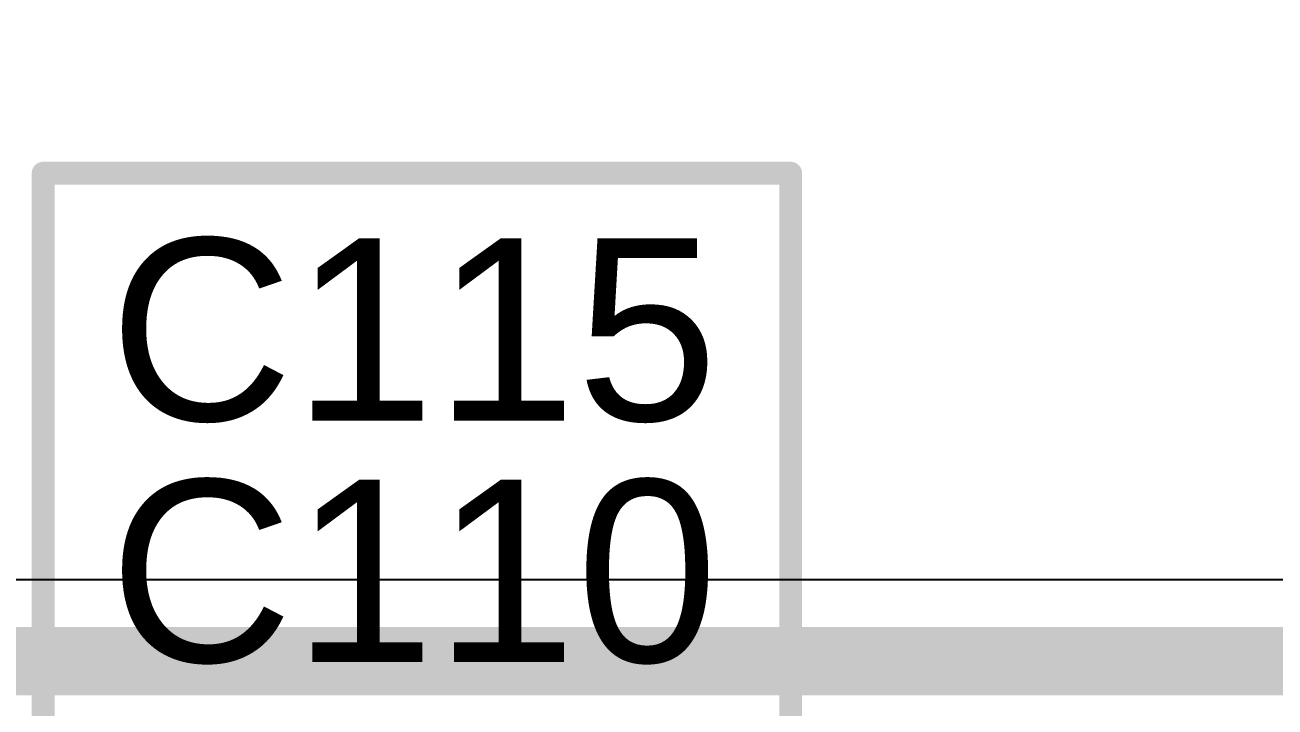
# Model space of a CAD drawing. Header units: inches. Extents: x -2.7 to 10.9, y -2.9 to 7.4.
# Drawn here: x -0.679 to -0.4047, y -2.2727 to -2.123 of the extents above; entities that cross this region are included whole.
import ezdxf

# ---------------------------------------------------------------- set-up
doc = ezdxf.new("R2010")
doc.units = ezdxf.units.IN
doc.header["$MEASUREMENT"] = 0
for name, color, linetype in [('Board Outline', 216, 'Continuous'), ('Bottom Layer', 5, 'Continuous'), ('Top Overlay', 2, 'Continuous')]:
    doc.layers.add(name, color=color, linetype=linetype)
doc.styles.add('Arial', font='', dxfattribs={"height": 0.2})
doc.styles.get('Arial').set_extended_font_data('Arial')

msp = doc.modelspace()

# ---------------------------------------------------------------- linework, layer by layer
at = {"layer": 'Board Outline'}
msp.add_lwpolyline([(2.84412, -0.24125, 0.005, 0.005, -0.741893), (-2.49969, -1.37795, 0.005, 0.005, 0)], format="xyseb", dxfattribs=at)
at = {"layer": 'Bottom Layer'}
msp.add_line((-0.12912, -2.24485), (-0.867, -2.24485), dxfattribs=at)
msp.add_lwpolyline([(-0.867, -2.2627, 0.015, 0.015, 0), (-0.12912, -2.2627, 0.015, 0.015, 0)], format="xyseb", dxfattribs=at)
at = {"layer": 'Top Overlay'}
for points in [[(-0.675, -2.15556, 0.005, 0.005, 0), (-0.511, -2.15556, 0.005, 0.005, 0)], [(-0.675, -2.33, 0.005, 0.005, 0), (-0.675, -2.15556, 0.005, 0.005, 0)], [(-0.511, -2.33, 0.005, 0.005, 0), (-0.511, -2.15556, 0.005, 0.005, 0)]]:
    msp.add_lwpolyline(points, format="xyseb", dxfattribs=at)
for points in [[(-0.67625, -2.15556, 0.0025, 0.0025, 1), (-0.67375, -2.15556, 0.0025, 0.0025, 1)], [(-0.67625, -2.15556, 0.0025, 0.0025, 1), (-0.67375, -2.15556, 0.0025, 0.0025, 1)], [(-0.51225, -2.15556, 0.0025, 0.0025, 1), (-0.50975, -2.15556, 0.0025, 0.0025, 1)], [(-0.51225, -2.15556, 0.0025, 0.0025, 1), (-0.50975, -2.15556, 0.0025, 0.0025, 1)]]:
    msp.add_lwpolyline(points, format="xyseb", close=True, dxfattribs=at)

# ---------------------------------------------------------------- texts
at = {"layer": 'Top Overlay', "style": 'Arial'}
for s, p in [('C115', (-0.66052, -2.20987)), ('C110', (-0.66052, -2.26287))]:
    msp.add_text(s, height=0.04, dxfattribs=at).set_placement(p)

doc.saveas('drawing.dxf')
